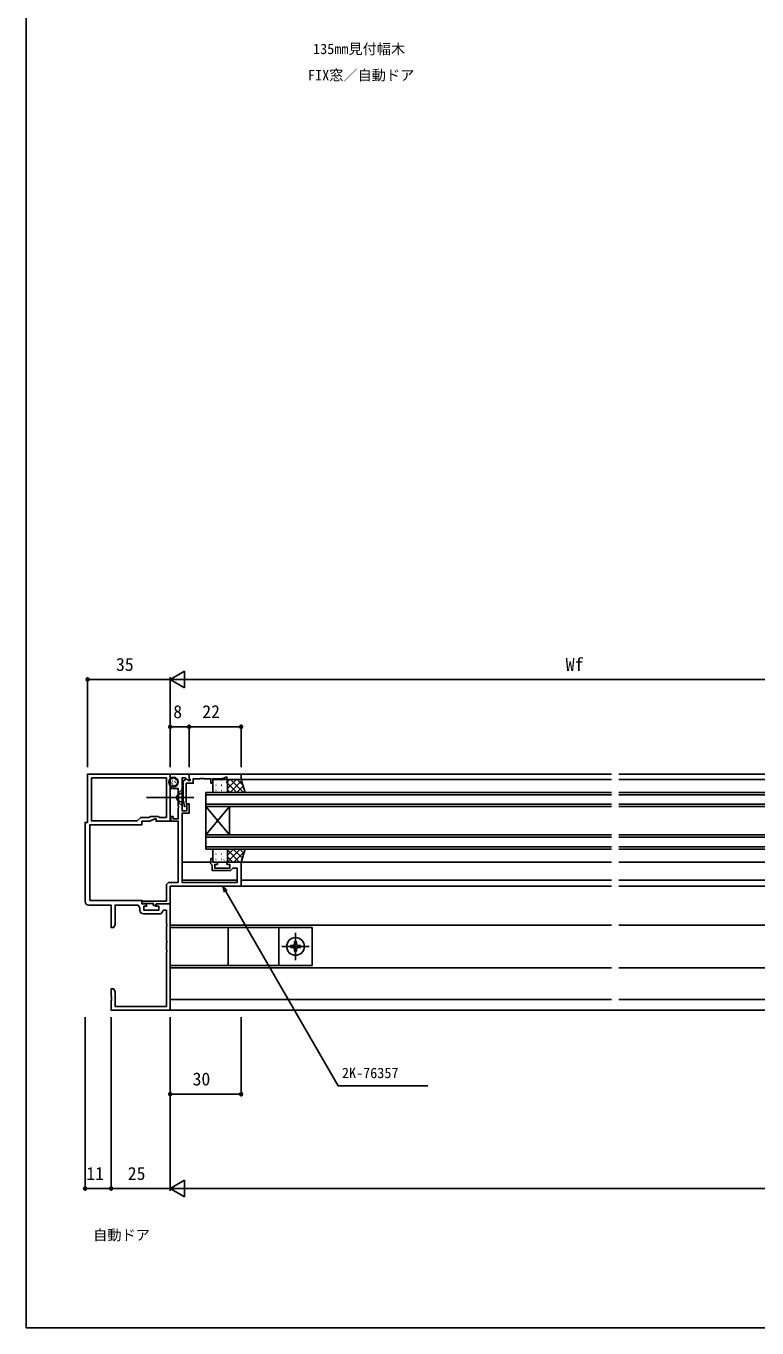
# Model space of a CAD drawing. Units: millimetres, scale not verified. Extents: x -437 to 438, y -681 to 679.
# Drawn here: x -437 to -127, y -681 to -130 of the extents above; entities that cross this region are included whole.
import ezdxf
from ezdxf.enums import TextEntityAlignment as Align

# ---------------------------------------------------------------- set-up
doc = ezdxf.new("R2010")
doc.units = ezdxf.units.MM
doc.header["$LTSCALE"] = 4
for name, color, linetype in [('0-1_USER1', 3, 'Continuous'), ('0-2_YKK_11', 7, 'Continuous'), ('0-3_YKK_12', 2, 'Continuous'), ('0-4_YKK_13', 4, 'Continuous'), ('0-6_YKK_D', 6, 'Continuous'), ('0-7_YKK_ZWAK', 7, 'Continuous')]:
    doc.layers.add(name, color=color, linetype=linetype)
doc.styles.add('ＭＳ ゴシック', font='')
doc.styles.get('ＭＳ ゴシック').set_extended_font_data('MS Gothic')

msp = doc.modelspace()

# ---------------------------------------------------------------- linework, layer by layer
at = {"layer": '0-2_YKK_11'}
msp.add_line((-380.37, -505.93), (-387.03, -505.93), dxfattribs=at)
for points in [[(-411.7, -500.7), (-411.7, -467.2), (-410.7, -467.2), (-410.7, -446.7), (-375.7, -446.7), (-375.7, -466.7), (-381.7, -466.7), (-381.7, -465.7), (-382.2, -465.7), (-384.345, -466.7), (-387.7, -466.7), (-387.7, -468.2), (-409.7, -468.2), (-409.7, -500.2), (-387.7, -500.2), (-387.7, -501.7), (-385.7, -501.7), (-385.7, -502.7), (-386.9, -502.7), (-386.9, -504.3), (-380.5, -504.3), (-380.5, -502.7), (-381.7, -502.7), (-381.7, -501.7), (-375.7, -501.7)], [(-375.83, -492.57), (-372.33, -492.57), (-372.33, -466.7), (-375.5, -466.7), (-375.5, -464.7), (-374.5, -464.7), (-374.5, -465.7), (-372.33, -465.7), (-372.33, -461.173), (-372.21, -460.99), (-372.21, -460.44), (-372.33, -460.257), (-372.33, -452.83), (-375.5, -452.83), (-375.5, -451.83), (-374.3, -451.83)], [(-374.3, -448.33), (-374.917, -448.33), (-375.453, -448.866), (-375.7, -448.764), (-375.7, -446.7), (-367.7, -446.7), (-367.7, -449.301), (-368.07, -449.454), (-369.194, -448.33), (-370.7, -448.33), (-370.7, -456.242), (-370.82, -456.425), (-370.82, -456.975), (-370.7, -457.158), (-370.7, -462.3), (-368.7, -462.3), (-368.7, -459.3), (-367.7, -459.3), (-367.7, -463.3), (-370.7, -463.3), (-370.7, -492.57), (-365.258, -492.57), (-365.075, -492.69), (-364.525, -492.69), (-364.342, -492.57), (-364.258, -492.57), (-364.075, -492.69), (-363.525, -492.69), (-363.342, -492.57), (-347.33, -492.57), (-347.33, -486.6), (-349.2, -486.6), (-349.5, -486.9), (-350.2, -487.6), (-357.9, -487.6), (-357.9, -485.3), (-358.2, -485), (-358.5, -484.7), (-358.5, -482.5), (-357.7, -482.5)], [(-357.7, -482.5), (-357.7, -484), (-355.7, -484), (-355.7, -485), (-356.9, -485), (-356.9, -486.6), (-350.5, -486.6), (-350.5, -485), (-351.7, -485), (-351.7, -484), (-345.7, -484), (-345.7, -494.2)], [(-345.7, -494.2), (-375.7, -494.2), (-375.7, -501.7), (-381.6, -501.7), (-381.9, -502), (-381.9, -502.41), (-382.085, -502.528), (-382.9, -502.148), (-382.9, -501.5), (-387.7, -501.5), (-387.7, -500.5), (-377.33, -500.5), (-377.33, -494.07)], [(-388.53, -504.43), (-388.53, -503.3), (-389.3, -502.2), (-399.07, -502.2), (-399.07, -510.609), (-399.7, -511.7), (-400.7, -511.7), (-400.7, -502.2), (-410.2, -502.2)], [(-375.7, -501.7), (-375.7, -546.7), (-400.7, -546.7), (-400.7, -542.658), (-400.58, -542.475), (-400.58, -541.925), (-400.7, -541.742), (-400.7, -541.658), (-400.58, -541.475), (-400.58, -540.925), (-400.7, -540.742), (-400.7, -537.7), (-399.7, -537.7), (-399.07, -538.791), (-399.07, -545.07), (-377.33, -545.07), (-377.33, -522.158), (-377.21, -521.975), (-377.21, -521.425), (-377.33, -521.242), (-377.33, -518.158), (-377.21, -517.975), (-377.21, -517.425), (-377.33, -517.242), (-377.33, -511.158), (-377.21, -510.975), (-377.21, -510.425), (-377.33, -510.242), (-377.33, -504.4), (-378.59, -504.4), (-378.887, -504.655)]]:
    msp.add_lwpolyline(points, dxfattribs=at)
for points in [[(-409.07, -448.33), (-377.33, -448.33), (-377.33, -465.07), (-380.33, -465.07), (-380.7, -464.7), (-383.912, -464.7), (-384.706, -465.07), (-388.2, -465.07), (-389.7, -466.57), (-409.07, -466.57)], [(-345.7, -446.8), (-367.7, -446.8), (-367.7, -448.43), (-367.4, -448.73), (-367.2, -448.93), (-367.2, -449.4), (-368.15, -449.4), (-368.65, -448.9), (-368.988, -448.9), (-370.2, -449.6), (-370.2, -457.608), (-369.692, -460.487), (-368.708, -460.313), (-369, -458.655), (-369, -450.6), (-366, -450.6), (-366, -448.73), (-363.208, -448.73), (-363.025, -448.61), (-362.475, -448.61), (-362.292, -448.73), (-362.208, -448.73), (-362.025, -448.61), (-361.475, -448.61), (-361.292, -448.73), (-358.5, -448.73), (-358.5, -450.5), (-357.7, -450.5), (-357.7, -448.73), (-353.765, -448.73), (-352.2, -448), (-351.7, -448), (-351.7, -449), (-345.7, -449)]]:
    msp.add_lwpolyline(points, close=True, dxfattribs=at)
for centre, radius, start, end in [((-374.3, -450.08), 1.75, 269.99999, 90.00001), ((-375.83, -494.07), 1.5, 90.00001, 179.99999), ((-410.2, -500.7), 1.5, 180.00001, 269.99999), ((-387.03, -504.43), 1.5, 180.00001, 269.99999), ((-380.37, -504.43), 1.5, 270, 351.37307)]:
    msp.add_arc(centre, radius, start, end, dxfattribs=at)
at = {"layer": '0-3_YKK_12'}
for p, q in [((-375.7, -446.7), (-188.95, -446.7)), ((-345.7, -446.8), (-188.95, -446.8)), ((-345.7, -449), (-188.95, -449)), ((-185.95, -446.7), (-29.2, -446.7)), ((-185.95, -446.8), (-29.2, -446.8)), ((-185.95, -449), (-29.2, -449)), ((-360.7, -454.5), (-188.95, -454.5)), ((-360.7, -460.5), (-360.7, -454.5)), ((-188.95, -455.5), (-360.7, -455.5)), ((-185.95, -454.5), (-14.2, -454.5)), ((-14.2, -455.5), (-185.95, -455.5)), ((-360.7, -459.5), (-188.95, -459.5)), ((-360.7, -460.5), (-360.7, -472.5)), ((-360.7, -460.5), (-350.7, -472.5)), ((-360.7, -472.5), (-350.7, -460.5)), ((-188.95, -460.5), (-360.7, -460.5)), ((-350.7, -460.5), (-350.7, -472.5)), ((-185.95, -459.5), (-14.2, -459.5)), ((-360.7, -472.5), (-188.95, -472.5)), ((-360.7, -478.5), (-360.7, -472.5)), ((-188.95, -473.5), (-360.7, -473.5)), ((-185.95, -472.5), (-14.2, -472.5)), ((-14.2, -473.5), (-185.95, -473.5)), ((-360.7, -477.5), (-188.95, -477.5)), ((-188.95, -478.5), (-360.7, -478.5)), ((-185.95, -477.5), (-14.2, -477.5)), ((-370.7, -484), (-358.5, -484)), ((-356, -484), (-188.95, -484)), ((-185.95, -484), (-29.2, -484)), ((-188.95, -494.2), (-375.7, -494.2)), ((-370.7, -491.7), (-347.33, -491.7)), ((-188.95, -491.7), (-345.7, -491.7)), ((-29.2, -491.7), (-185.95, -491.7)), ((170.05, -494.2), (-185.95, -494.2)), ((-375.7, -510.7), (-188.95, -510.7)), ((-185.95, -510.7), (-28.9, -510.7)), ((-375.7, -528.7), (-188.95, -528.7)), ((-185.95, -528.7), (-34.2, -528.7)), ((-375.7, -542.2), (-188.95, -542.2)), ((-185.95, -542.2), (170.05, -542.2))]:
    msp.add_line(p, q, dxfattribs=at)
for points in [[(-14.2, -454.5), (-14.2, -460.5), (-185.95, -460.5)], [(-14.2, -472.5), (-14.2, -478.5), (-185.95, -478.5)]]:
    msp.add_lwpolyline(points, dxfattribs=at)
at = {"layer": '0-4_YKK_13'}
for p, q in [((-376.144, -450.287), (-376.044, -450.287)), ((-375.848, -449.301), (-375.748, -449.301)), ((-375.466, -450.95), (-375.366, -450.95)), ((-375.139, -450.287), (-375.039, -450.287)), ((-375.089, -449.232), (-374.989, -449.232)), ((-374.887, -449.785), (-374.787, -449.785)), ((-374.823, -448.798), (-374.723, -448.798)), ((-374.823, -448.798), (-374.723, -448.798)), ((-374.686, -450.84), (-374.586, -450.84)), ((-374.632, -451.488), (-374.532, -451.488)), ((-374.385, -449.081), (-374.285, -449.081)), ((-374.385, -450.991), (-374.285, -450.991)), ((-374.354, -448.538), (-374.254, -448.538)), ((-374.268, -448.225), (-374.168, -448.225)), ((-374.234, -450.287), (-374.134, -450.287)), ((-374.033, -449.935), (-373.933, -449.935)), ((-373.712, -451.836), (-373.612, -451.836)), ((-373.681, -449.332), (-373.581, -449.332)), ((-373.681, -450.79), (-373.581, -450.79)), ((-373.625, -448.867), (-373.525, -448.867)), ((-373.43, -450.187), (-373.33, -450.187)), ((-373.104, -449.371), (-373.004, -449.371)), ((-372.896, -450.378), (-372.796, -450.378)), ((-372.74, -451.107), (-372.64, -451.107)), ((-357.7, -449.5), (-357.7, -454)), ((-357.534, -450.879), (-357.597, -450.92)), ((-357.551, -450.426), (-357.589, -450.426)), ((-351.985, -449), (-357.2, -449)), ((-356.34, -449.215), (-356.378, -449.215)), ((-356.34, -451.458), (-356.378, -451.458)), ((-356.302, -450.738), (-356.309, -450.741)), ((-355.271, -450.426), (-355.309, -450.426)), ((-354.06, -449.215), (-354.098, -449.215)), ((-354.06, -451.458), (-354.098, -451.458)), ((-353.932, -451.433), (-353.995, -451.475)), ((-353.962, -449.909), (-353.969, -449.912)), ((-353.513, -451.881), (-353.52, -451.884)), ((-352.991, -450.426), (-353.029, -450.426)), ((-351.915, -450.098), (-351.978, -450.14)), ((-351.904, -449.181), (-351.912, -449.183)), ((-351.78, -449.215), (-351.818, -449.215)), ((-351.78, -451.458), (-351.818, -451.458)), ((-347.701, -449), (-351.485, -452.784)), ((-350.529, -449), (-351.485, -449.956)), ((-351.485, -454), (-351.485, -449.5)), ((-351.485, -450.579), (-347.563, -454.5)), ((-345.502, -449.629), (-350.372, -454.5)), ((-350.235, -449), (-344.735, -454.5)), ((-344.824, -451.78), (-347.544, -454.5)), ((-347.406, -449), (-344.914, -451.492)), ((-365.7, -456.7), (-385.7, -456.7)), ((-370.7, -453.2), (-372.2, -454.7)), ((-357.551, -452.669), (-357.589, -452.669)), ((-357.2, -454.5), (-351.985, -454.5)), ((-356.34, -453.7), (-356.378, -453.7)), ((-355.57, -452.61), (-355.577, -452.612)), ((-355.271, -452.669), (-355.309, -452.669)), ((-354.06, -453.7), (-354.098, -453.7)), ((-353.028, -453.84), (-353.035, -453.843)), ((-352.991, -452.669), (-353.029, -452.669)), ((-352.578, -453.476), (-352.641, -453.517)), ((-351.78, -453.7), (-351.818, -453.7)), ((-351.485, -453.407), (-350.392, -454.5)), ((-344.146, -453.931), (-344.716, -454.5)), ((-357.7, -483.5), (-357.7, -479)), ((-357.2, -478.5), (-351.985, -478.5)), ((-352.856, -479.348), (-352.863, -479.35)), ((-346.088, -478.5), (-351.485, -483.897)), ((-348.917, -478.5), (-351.485, -481.068)), ((-351.485, -478.863), (-346.348, -484)), ((-351.485, -479), (-351.485, -483.5)), ((-349.019, -478.5), (-345.177, -482.342)), ((-346.191, -478.5), (-344.499, -480.192)), ((-357.551, -479.579), (-357.589, -479.579)), ((-357.551, -481.821), (-357.589, -481.821)), ((-351.985, -484), (-357.2, -484)), ((-357.006, -480.817), (-357.013, -480.82)), ((-356.556, -482.789), (-356.563, -482.791)), ((-356.34, -480.61), (-356.378, -480.61)), ((-356.34, -482.853), (-356.378, -482.853)), ((-355.271, -479.579), (-355.309, -479.579)), ((-355.271, -481.821), (-355.309, -481.821)), ((-354.948, -480.089), (-354.955, -480.091)), ((-354.464, -482.048), (-354.471, -482.05)), ((-354.283, -481.049), (-354.346, -481.091)), ((-354.06, -480.61), (-354.098, -480.61)), ((-354.06, -482.853), (-354.098, -482.853)), ((-353.732, -483.919), (-353.739, -483.922)), ((-352.991, -479.579), (-353.029, -479.579)), ((-352.991, -481.821), (-353.029, -481.821)), ((-352.929, -483.092), (-352.992, -483.133)), ((-352.266, -479.714), (-352.329, -479.756)), ((-352.124, -481.219), (-352.131, -481.222)), ((-351.78, -480.61), (-351.818, -480.61)), ((-351.78, -482.853), (-351.818, -482.853)), ((-351.674, -483.191), (-351.682, -483.193)), ((-351.485, -481.691), (-349.176, -484)), ((-344.292, -479.532), (-348.76, -484)), ((-345.594, -483.662), (-345.931, -484)), ((-351.2, -511.7), (-351.2, -527.7)), ((-329.7, -511.7), (-329.7, -527.7)), ((-323.11, -517.65), (-323.11, -518.47)), ((-322.7, -525.45), (-322.7, -513.95)), ((-322.29, -518.47), (-322.29, -517.65)), ((-328.45, -519.7), (-316.95, -519.7)), ((-321.47, -520.11), (-320.65, -520.11))]:
    msp.add_line(p, q, dxfattribs=at)
for points in [[(-345.7, -449), (-351.485, -449), (-351.485, -454.5), (-343.966, -454.5)], [(-345.7, -484), (-351.485, -484), (-351.485, -478.5), (-343.966, -478.5)], [(-375.7, -527.7), (-315.7, -527.7), (-315.7, -511.7), (-375.7, -511.7)]]:
    msp.add_lwpolyline(points, close=True, dxfattribs=at)
for points in [[(-370.7, -454.65), (-372.556, -455.555), (-373.164, -456.7)], [(-370.7, -458.75), (-372.556, -457.845), (-373.164, -456.7)], [(-370.7, -453.2), (-370.7, -460.2), (-372.2, -458.7), (-372.2, -454.7)], [(-323.11, -518.47), (-323.11, -517.65), (-322.29, -517.65), (-322.29, -518.47)], [(-323.93, -519.29), (-324.75, -519.29), (-324.75, -520.11), (-323.93, -520.11)], [(-323.11, -520.93), (-323.11, -521.75), (-322.29, -521.75), (-322.29, -520.93)], [(-320.65, -520.11), (-320.65, -519.29), (-321.47, -519.29)]]:
    msp.add_lwpolyline(points, dxfattribs=at)
for centre, radius in [((-374.3, -450.08), 2), ((-322.7, -519.7), 3.75)]:
    msp.add_circle(centre, radius, dxfattribs=at)
for centre, radius, start, end in [((-357.2, -449.5), 0.5, 90, 180), ((-351.985, -449.5), 0.5, 0, 90), ((-357.2, -454), 0.5, 180, 270), ((-351.985, -454), 0.5, 270, 0), ((-357.2, -479), 0.5, 90, 180), ((-351.985, -479), 0.5, 0, 90), ((-357.2, -483.5), 0.5, 180, 270), ((-351.985, -483.5), 0.5, 270, 0), ((-323.93, -518.47), 0.82, 270, 0), ((-323.93, -520.93), 0.82, 0, 90), ((-321.47, -518.47), 0.82, 180, 270), ((-321.47, -520.93), 0.82, 90, 180)]:
    msp.add_arc(centre, radius, start, end, dxfattribs=at)
at = {"layer": '0-6_YKK_D'}
for p, q in [((-410.7, -443.8), (-410.7, -405.7)), ((-375.7, -406.7), (-410.7, -406.7)), ((-375.7, -406.7), (-369.638, -403.2)), ((-375.7, -443.8), (-375.7, -405.7)), ((-375.7, -443.8), (-375.7, -405.7)), ((-375.7, -406.7), (-369.638, -410.2)), ((-375.7, -406.7), (-363.576, -406.7)), ((-369.638, -410.2), (-369.638, -403.2)), ((-368.7, -406.7), (-36.207, -406.7)), ((-375.7, -443.8), (-375.7, -425.7)), ((-375.7, -426.7), (-367.7, -426.7)), ((-367.7, -443.8), (-367.7, -425.7)), ((-367.7, -443.8), (-367.7, -425.7)), ((-367.7, -426.7), (-345.7, -426.7)), ((-345.7, -443.8), (-345.7, -425.7)), ((-411.7, -549.7), (-411.7, -623.2)), ((-400.7, -549.7), (-400.7, -623.201)), ((-400.7, -549.7), (-400.7, -623.2)), ((-387.1, -546.7), (83.797, -546.7)), ((-375.7, -549.7), (-375.7, -623.201)), ((-375.7, -549.7), (-375.7, -623.2)), ((-375.7, -549.7), (-375.7, -583.2)), ((-345.7, -549.7), (-345.7, -583.2)), ((-345.7, -582.2), (-375.7, -582.2)), ((-400.7, -622.2), (-411.7, -622.2)), ((-375.7, -622.201), (-400.7, -622.201)), ((-375.7, -622.2), (-369.638, -618.7)), ((-375.7, -622.2), (-369.638, -625.7)), ((-375.7, -622.2), (-363.576, -622.2)), ((-369.638, -625.7), (-369.638, -618.7)), ((-368.7, -622.2), (370.3, -622.2))]:
    msp.add_line(p, q, dxfattribs=at)
for points in [[(-352.762, -496.75), (-353.445, -494.2), (-351.578, -496.067)], [(-353.445, -494.2), (-352.17, -496.409), (-304.625, -578.758), (-266.722, -578.758)]]:
    msp.add_lwpolyline(points, dxfattribs=at)
for centre in [(-410.7, -406.7), (-375.7, -426.7), (-367.7, -426.7), (-367.7, -426.7), (-345.7, -426.7), (-375.7, -582.2), (-345.7, -582.2), (-411.7, -622.2), (-400.7, -622.2), (-400.7, -622.201)]:
    msp.add_circle(centre, 0.637, dxfattribs=at)
at = {"layer": '0-7_YKK_ZWAK'}
msp.add_line((-436.7, 643.8), (-436.7, -681.2), dxfattribs=at)
msp.add_lwpolyline([(-436.7, -681.2), (438.3, -681.2), (438.3, 643.8)], dxfattribs=at)

# ---------------------------------------------------------------- texts
at = {"layer": '0-1_USER1', "style": 'ＭＳ ゴシック'}
for s, p in [('135㎜見付幅木', (-315.285, -143.257)), ('FIX窓／自動ドア', (-317.416, -154.382)), ('自動ドア', (-408.302, -645.382))]:
    msp.add_text(s, height=4.399, dxfattribs=at).set_placement(p, align=Align.BOTTOM_LEFT)
at = {"layer": '0-6_YKK_D', "style": 'ＭＳ ゴシック'}
for s, height, p in [('35', 5.499, (-398.655, -404.7)), ('Wf', 5.499, (-208.398, -404.7)), ('8', 5.499, (-374.427, -424.7)), ('22', 5.499, (-362.155, -424.7)), ('30', 5.499, (-366.24, -580.2)), ('2K-76357', 4.399, (-303.069, -576.758)), ('11', 5.499, (-411.207, -620.2)), ('25', 5.499, (-393.654, -620.201))]:
    msp.add_text(s, height=height, dxfattribs=at).set_placement(p, align=Align.BOTTOM_LEFT)

doc.saveas('drawing.dxf')
